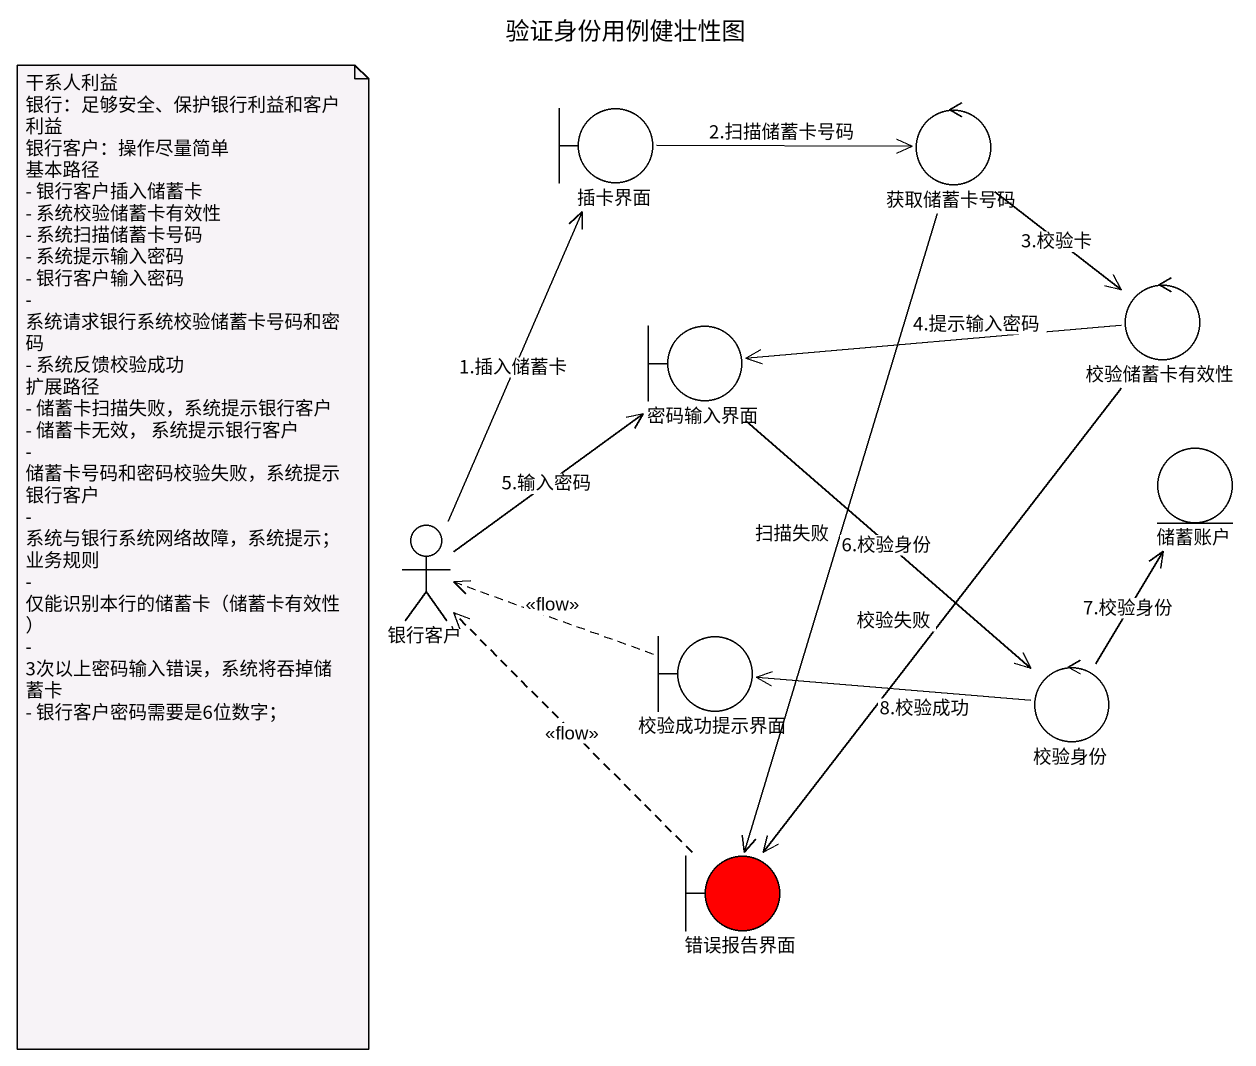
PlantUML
@startuml
title 验证身份用例健壮性图
boundary 插卡界面
control 获取储蓄卡号码
control 校验储蓄卡有效性
boundary 密码输入界面
entity 储蓄账户
actor 银行客户
boundary 校验成功提示界面
control 校验身份
boundary 错误报告界面 #FF0000
插卡界面 -right-> 获取储蓄卡号码 : 2.扫描储蓄卡号码
获取储蓄卡号码 --> 校验储蓄卡有效性 : 3.校验卡
获取储蓄卡号码 --> 错误报告界面 : 扫描失败
校验储蓄卡有效性 -left-> 密码输入界面 : 4.提示输入密码
校验储蓄卡有效性 --> 错误报告界面 : 校验失败
密码输入界面 --> 校验身份 : 6.校验身份
银行客户 -up-> 插卡界面 : 1.插入储蓄卡
银行客户 -up-> 密码输入界面 : 5.输入密码
校验成功提示界面 .left.> 银行客户 : <<flow>>
校验身份 -up-> 储蓄账户 : 7.校验身份
校验身份 -left-> 校验成功提示界面 : 8.校验成功
错误报告界面 .up.> 银行客户 : <<flow>>
note as N1
  干系人利益
  银行：足够安全、保护银行利益和客户利益
  银行客户：操作尽量简单
  基本路径
  - 银行客户插入储蓄卡
  - 系统校验储蓄卡有效性
  - 系统扫描储蓄卡号码
  - 系统提示输入密码
  - 银行客户输入密码
  - 系统请求银行系统校验储蓄卡号码和密码
  - 系统反馈校验成功
  扩展路径
  - 储蓄卡扫描失败，系统提示银行客户
  - 储蓄卡无效， 系统提示银行客户
  - 储蓄卡号码和密码校验失败，系统提示银行客户
  - 系统与银行系统网络故障，系统提示；
  业务规则
  - 仅能识别本行的储蓄卡（储蓄卡有效性）
  - 3次以上密码输入错误，系统将吞掉储蓄卡
  - 银行客户密码需要是6位数字；
end note
@enduml
